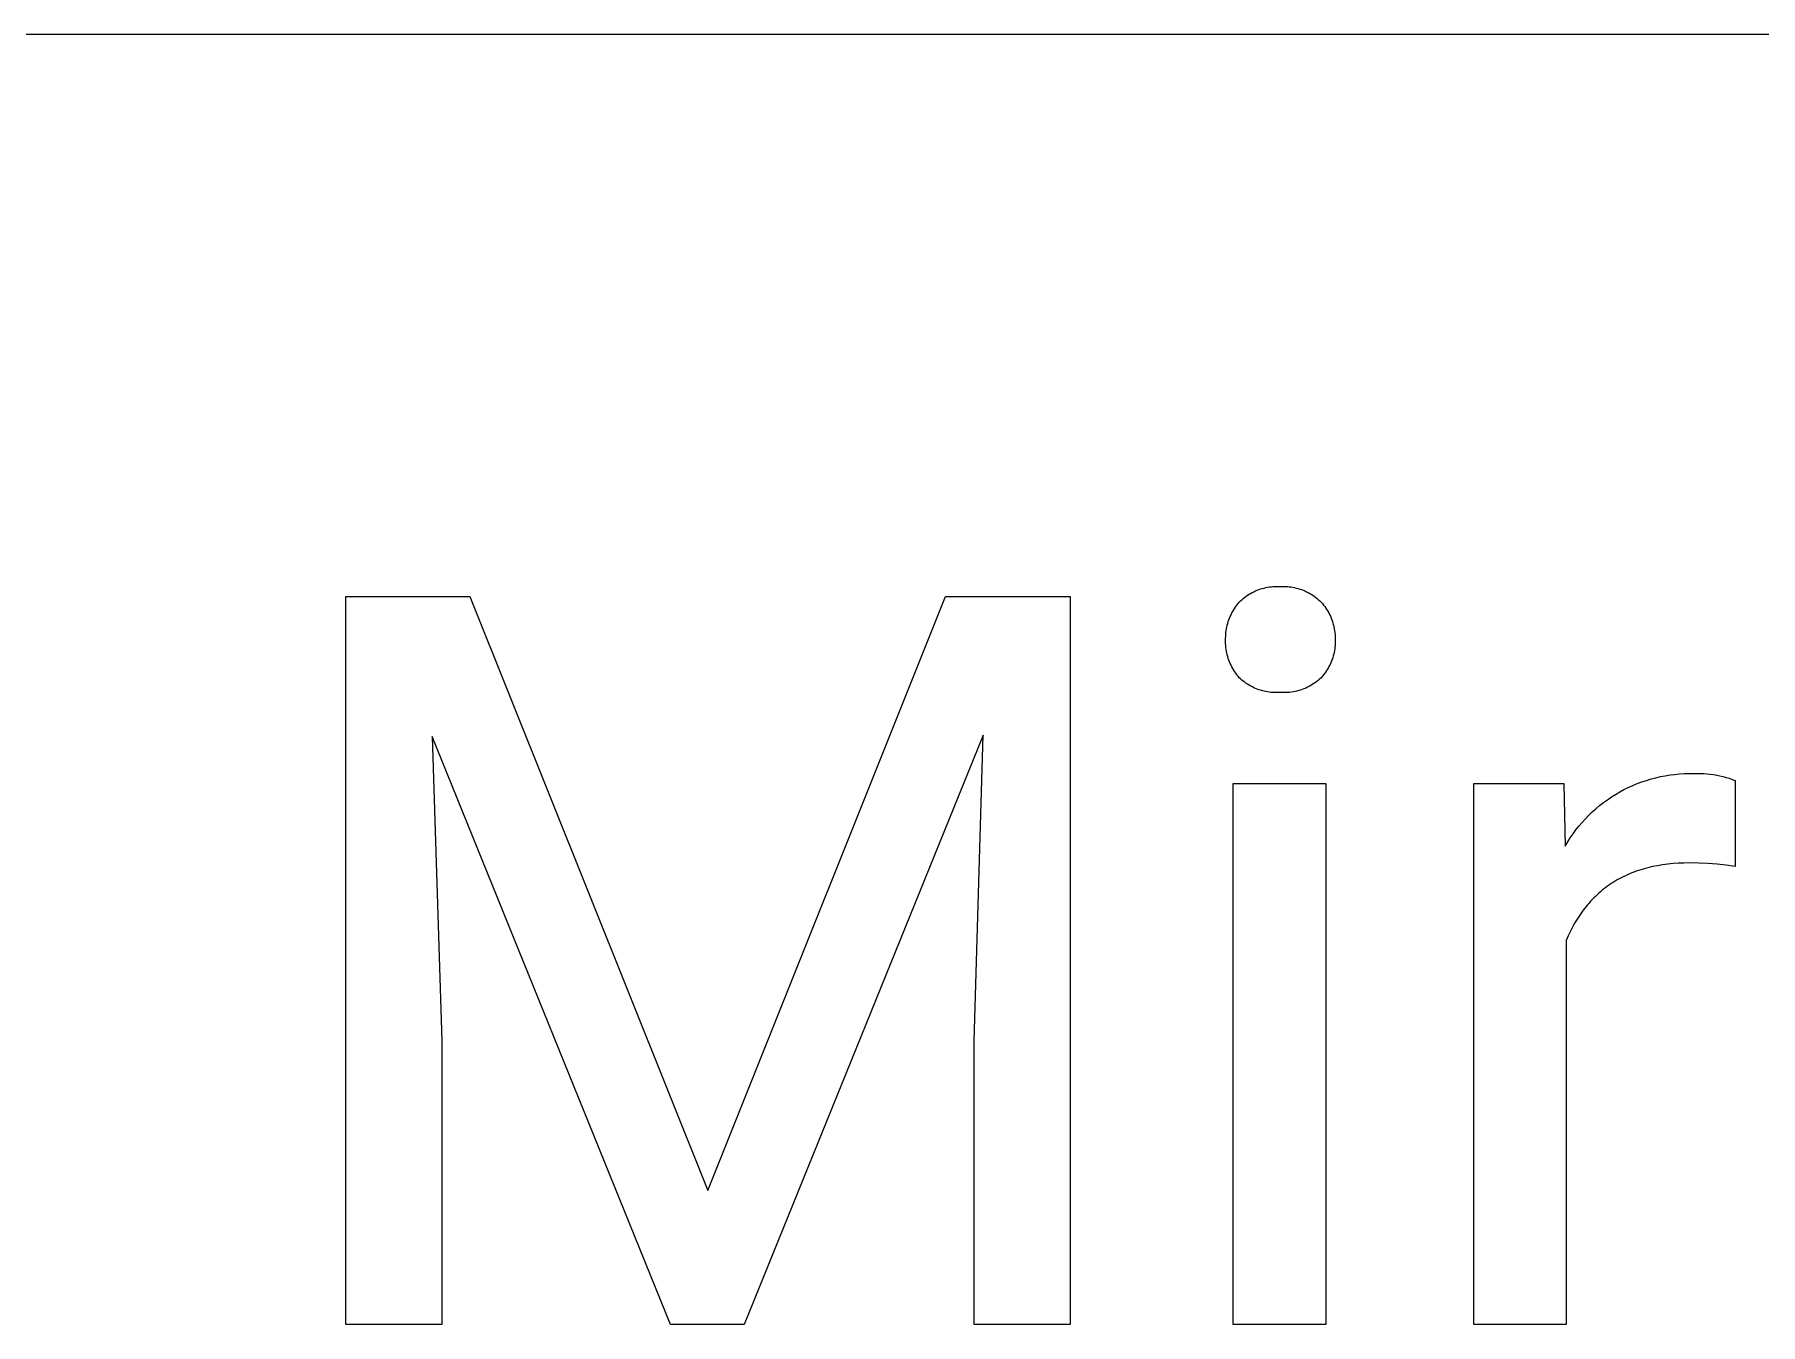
# Model space of a CAD drawing. Header units: millimetres. Extents: x 1287 to 5317, y -239 to 2577.
# Drawn here: x 4218.2 to 4308.7, y 143.8 to 211.4 of the extents above; entities that cross this region are included whole.
import ezdxf

# ---------------------------------------------------------------- set-up
doc = ezdxf.new("R2010")
doc.units = ezdxf.units.MM
doc.header["$MEASUREMENT"] = 0
doc.layers.add('Domyślny', color=7, linetype='Continuous', true_color=0x000000)

msp = doc.modelspace()

# ---------------------------------------------------------------- linework, layer by layer
at = {"layer": 'Domyślny', "color": 18, "lineweight": 15, "true_color": 0x000000}
for p, q in [((5313.204, 211.411), (3793.967, 211.411)), ((4234.542, 143.767), (4234.542, 181.936)), ((4234.542, 181.936), (4241.038, 181.936)), ((4241.038, 181.936), (4253.519, 150.8)), ((4253.519, 150.8), (4265.987, 181.936)), ((4265.987, 181.936), (4272.522, 181.936)), ((4272.522, 181.936), (4272.522, 143.767)), ((4281.589, 181.836), (4281.664, 181.896)), ((4281.664, 181.896), (4281.74, 181.952)), ((4281.74, 181.952), (4281.818, 182.006)), ((4281.818, 182.006), (4281.897, 182.057)), ((4281.897, 182.057), (4281.979, 182.106)), ((4281.979, 182.106), (4282.062, 182.151)), ((4282.062, 182.151), (4282.147, 182.194)), ((4282.147, 182.194), (4282.233, 182.234)), ((4282.233, 182.234), (4282.32, 182.27)), ((4282.32, 182.27), (4282.409, 182.304)), ((4282.409, 182.304), (4282.498, 182.335)), ((4282.498, 182.335), (4282.589, 182.363)), ((4282.589, 182.363), (4282.681, 182.387)), ((4282.681, 182.387), (4282.773, 182.408)), ((4282.773, 182.408), (4282.866, 182.426)), ((4282.866, 182.426), (4282.96, 182.441)), ((4282.96, 182.441), (4283.054, 182.453)), ((4283.054, 182.453), (4283.148, 182.462)), ((4283.148, 182.462), (4283.243, 182.467)), ((4283.243, 182.467), (4283.338, 182.469)), ((4283.338, 182.469), (4283.433, 182.468)), ((4283.433, 182.468), (4283.527, 182.463)), ((4283.527, 182.463), (4283.622, 182.467)), ((4283.622, 182.467), (4283.717, 182.468)), ((4283.717, 182.468), (4283.811, 182.466)), ((4283.811, 182.466), (4283.906, 182.461)), ((4283.906, 182.461), (4284, 182.452)), ((4284, 182.452), (4284.094, 182.44)), ((4284.094, 182.44), (4284.188, 182.425)), ((4284.188, 182.425), (4284.281, 182.407)), ((4284.281, 182.407), (4284.373, 182.385)), ((4284.373, 182.385), (4284.465, 182.361)), ((4284.465, 182.361), (4284.555, 182.333)), ((4284.555, 182.333), (4284.645, 182.302)), ((4284.645, 182.302), (4284.734, 182.269)), ((4284.734, 182.269), (4284.821, 182.232)), ((4284.821, 182.232), (4284.907, 182.192)), ((4284.907, 182.192), (4284.992, 182.15)), ((4284.992, 182.15), (4285.075, 182.104)), ((4285.075, 182.104), (4285.156, 182.056)), ((4285.156, 182.056), (4285.236, 182.005)), ((4285.236, 182.005), (4285.314, 181.951)), ((4285.314, 181.951), (4285.39, 181.895)), ((4285.39, 181.895), (4285.464, 181.836)), ((4280.912, 180.9), (4280.952, 180.989)), ((4280.952, 180.989), (4280.996, 181.077)), ((4280.996, 181.077), (4281.042, 181.163)), ((4281.042, 181.163), (4281.092, 181.248)), ((4281.092, 181.248), (4281.144, 181.331)), ((4281.144, 181.331), (4281.199, 181.412)), ((4281.199, 181.412), (4281.257, 181.492)), ((4281.257, 181.492), (4281.317, 181.569)), ((4281.317, 181.569), (4281.38, 181.644)), ((4281.38, 181.644), (4281.448, 181.711)), ((4281.448, 181.711), (4281.517, 181.775)), ((4281.517, 181.775), (4281.589, 181.836)), ((4285.464, 181.836), (4285.537, 181.774)), ((4285.537, 181.774), (4285.607, 181.71)), ((4285.607, 181.71), (4285.674, 181.644)), ((4285.674, 181.644), (4285.739, 181.57)), ((4285.739, 181.57), (4285.801, 181.493)), ((4285.801, 181.493), (4285.861, 181.414)), ((4285.861, 181.414), (4285.917, 181.334)), ((4285.917, 181.334), (4285.971, 181.251)), ((4285.971, 181.251), (4286.022, 181.167)), ((4286.022, 181.167), (4286.07, 181.081)), ((4286.07, 181.081), (4286.115, 180.993)), ((4286.115, 180.993), (4286.157, 180.904)), ((4280.685, 180.05), (4280.698, 180.147)), ((4280.698, 180.147), (4280.713, 180.244)), ((4280.713, 180.244), (4280.732, 180.34)), ((4280.732, 180.34), (4280.754, 180.436)), ((4280.754, 180.436), (4280.779, 180.531)), ((4280.779, 180.531), (4280.808, 180.625)), ((4280.808, 180.625), (4280.839, 180.717)), ((4280.839, 180.717), (4280.874, 180.809)), ((4280.874, 180.809), (4280.912, 180.9)), ((4286.157, 180.904), (4286.196, 180.813)), ((4286.196, 180.813), (4286.232, 180.721)), ((4286.232, 180.721), (4286.265, 180.628)), ((4286.265, 180.628), (4286.295, 180.534)), ((4286.295, 180.534), (4286.321, 180.439)), ((4286.321, 180.439), (4286.344, 180.343)), ((4286.344, 180.343), (4286.364, 180.247)), ((4286.364, 180.247), (4286.38, 180.15)), ((4286.38, 180.15), (4286.394, 180.052)), ((4280.667, 179.56), (4280.669, 179.658)), ((4280.669, 179.463), (4280.667, 179.56)), ((4280.668, 179.756), (4280.67, 179.854)), ((4280.669, 179.658), (4280.668, 179.756)), ((4280.675, 179.365), (4280.669, 179.463)), ((4280.67, 179.854), (4280.676, 179.952)), ((4280.683, 179.268), (4280.675, 179.365)), ((4280.676, 179.952), (4280.685, 180.05)), ((4280.695, 179.171), (4280.683, 179.268)), ((4280.711, 179.075), (4280.695, 179.171)), ((4286.386, 179.19), (4286.371, 179.097)), ((4286.398, 179.283), (4286.386, 179.19)), ((4286.394, 180.052), (4286.403, 179.954)), ((4286.406, 179.377), (4286.398, 179.283)), ((4286.403, 179.954), (4286.41, 179.855)), ((4286.411, 179.47), (4286.406, 179.377)), ((4286.41, 179.855), (4286.413, 179.757)), ((4286.414, 179.564), (4286.411, 179.47)), ((4286.413, 179.757), (4286.413, 179.658)), ((4286.413, 179.658), (4286.414, 179.564)), ((4280.729, 178.979), (4280.711, 179.075)), ((4280.751, 178.884), (4280.729, 178.979)), ((4280.776, 178.79), (4280.751, 178.884)), ((4280.805, 178.696), (4280.776, 178.79)), ((4280.836, 178.604), (4280.805, 178.696)), ((4280.871, 178.513), (4280.836, 178.604)), ((4280.909, 178.423), (4280.871, 178.513)), ((4280.949, 178.334), (4280.909, 178.423)), ((4280.993, 178.247), (4280.949, 178.334)), ((4286.103, 178.299), (4286.058, 178.217)), ((4286.144, 178.384), (4286.103, 178.299)), ((4286.183, 178.469), (4286.144, 178.384)), ((4286.219, 178.556), (4286.183, 178.469)), ((4286.252, 178.644), (4286.219, 178.556)), ((4286.282, 178.733), (4286.252, 178.644)), ((4286.309, 178.823), (4286.282, 178.733)), ((4286.333, 178.914), (4286.309, 178.823)), ((4286.353, 179.005), (4286.333, 178.914)), ((4286.371, 179.097), (4286.353, 179.005)), ((4281.04, 178.161), (4280.993, 178.247)), ((4281.09, 178.077), (4281.04, 178.161)), ((4281.142, 177.995), (4281.09, 178.077)), ((4281.198, 177.914), (4281.142, 177.995)), ((4281.256, 177.836), (4281.198, 177.914)), ((4281.317, 177.76), (4281.256, 177.836)), ((4281.38, 177.685), (4281.317, 177.76)), ((4281.449, 177.621), (4281.38, 177.685)), ((4281.519, 177.559), (4281.449, 177.621)), ((4281.592, 177.499), (4281.519, 177.559)), ((4281.667, 177.442), (4281.592, 177.499)), ((4281.744, 177.388), (4281.667, 177.442)), ((4281.822, 177.336), (4281.744, 177.388)), ((4285.294, 177.378), (4285.211, 177.325)), ((4285.374, 177.434), (4285.294, 177.378)), ((4285.452, 177.493), (4285.374, 177.434)), ((4285.529, 177.554), (4285.452, 177.493)), ((4285.603, 177.619), (4285.529, 177.554)), ((4285.674, 177.685), (4285.603, 177.619)), ((4285.737, 177.755), (4285.674, 177.685)), ((4285.797, 177.828), (4285.737, 177.755)), ((4285.854, 177.902), (4285.797, 177.828)), ((4285.909, 177.978), (4285.854, 177.902)), ((4285.962, 178.056), (4285.909, 177.978)), ((4286.011, 178.135), (4285.962, 178.056)), ((4286.058, 178.217), (4286.011, 178.135)), ((4281.903, 177.287), (4281.822, 177.336)), ((4281.985, 177.24), (4281.903, 177.287)), ((4282.068, 177.197), (4281.985, 177.24)), ((4282.153, 177.156), (4282.068, 177.197)), ((4282.239, 177.118), (4282.153, 177.156)), ((4282.326, 177.083), (4282.239, 177.118)), ((4282.415, 177.051), (4282.326, 177.083)), ((4282.504, 177.022), (4282.415, 177.051)), ((4282.595, 176.995), (4282.504, 177.022)), ((4282.686, 176.973), (4282.595, 176.995)), ((4282.778, 176.953), (4282.686, 176.973)), ((4282.87, 176.936), (4282.778, 176.953)), ((4282.964, 176.922), (4282.87, 176.936)), ((4283.057, 176.912), (4282.964, 176.922)), ((4283.151, 176.904), (4283.057, 176.912)), ((4283.245, 176.9), (4283.151, 176.904)), ((4283.339, 176.899), (4283.245, 176.9)), ((4283.433, 176.901), (4283.339, 176.899)), ((4283.527, 176.907), (4283.433, 176.901)), ((4283.625, 176.902), (4283.527, 176.907)), ((4283.723, 176.9), (4283.625, 176.902)), ((4283.821, 176.901), (4283.723, 176.9)), ((4283.919, 176.906), (4283.821, 176.901)), ((4284.017, 176.915), (4283.919, 176.906)), ((4284.114, 176.927), (4284.017, 176.915)), ((4284.211, 176.942), (4284.114, 176.927)), ((4284.307, 176.961), (4284.211, 176.942)), ((4284.402, 176.982), (4284.307, 176.961)), ((4284.497, 177.008), (4284.402, 176.982)), ((4284.591, 177.036), (4284.497, 177.008)), ((4284.684, 177.068), (4284.591, 177.036)), ((4284.775, 177.103), (4284.684, 177.068)), ((4284.865, 177.141), (4284.775, 177.103)), ((4284.954, 177.182), (4284.865, 177.141)), ((4285.042, 177.227), (4284.954, 177.182)), ((4285.127, 177.274), (4285.042, 177.227)), ((4285.211, 177.325), (4285.127, 177.274)), ((4267.959, 174.675), (4255.425, 143.767)), ((4267.49, 158.637), (4267.959, 174.675)), ((4251.573, 143.767), (4239.078, 174.594)), ((4239.078, 174.594), (4239.575, 158.637)), ((4281.071, 143.771), (4281.071, 172.129)), ((4281.071, 172.129), (4285.916, 172.129)), ((4285.916, 172.129), (4285.916, 143.771)), ((4293.679, 143.773), (4293.679, 172.13)), ((4293.679, 172.13), (4298.389, 172.13)), ((4298.389, 172.13), (4298.47, 168.856)), ((4301.549, 171.814), (4301.777, 171.927)), ((4301.777, 171.927), (4302.009, 172.033)), ((4302.009, 172.033), (4302.244, 172.13)), ((4302.244, 172.13), (4302.483, 172.22)), ((4302.483, 172.22), (4302.724, 172.301)), ((4302.724, 172.301), (4302.968, 172.374)), ((4302.968, 172.374), (4303.214, 172.439)), ((4303.214, 172.439), (4303.462, 172.496)), ((4303.462, 172.496), (4303.712, 172.544)), ((4303.712, 172.544), (4303.964, 172.584)), ((4303.964, 172.584), (4304.217, 172.615)), ((4304.217, 172.615), (4304.47, 172.638)), ((4304.47, 172.638), (4304.724, 172.652)), ((4304.724, 172.652), (4304.979, 172.657)), ((4304.979, 172.657), (4305.234, 172.654)), ((4305.234, 172.654), (4305.402, 172.66)), ((4305.402, 172.66), (4305.571, 172.66)), ((4305.571, 172.66), (4305.74, 172.654)), ((4305.74, 172.654), (4305.908, 172.643)), ((4305.908, 172.643), (4306.076, 172.626)), ((4306.076, 172.626), (4306.244, 172.604)), ((4306.244, 172.604), (4306.41, 172.575)), ((4306.41, 172.575), (4306.576, 172.542)), ((4306.576, 172.542), (4306.74, 172.503)), ((4306.74, 172.503), (4306.903, 172.458)), ((4306.903, 172.458), (4307.064, 172.408)), ((4307.064, 172.408), (4307.223, 172.352)), ((4307.223, 172.352), (4307.381, 172.292)), ((4307.381, 172.292), (4307.381, 167.782)), ((4300.273, 170.979), (4300.473, 171.136)), ((4300.473, 171.136), (4300.679, 171.286)), ((4300.679, 171.286), (4300.89, 171.429)), ((4300.89, 171.429), (4301.105, 171.565)), ((4301.105, 171.565), (4301.325, 171.693)), ((4301.325, 171.693), (4301.549, 171.814)), ((4299.355, 170.098), (4299.527, 170.286)), ((4299.527, 170.286), (4299.704, 170.469)), ((4299.704, 170.469), (4299.888, 170.645)), ((4299.888, 170.645), (4300.077, 170.815)), ((4300.077, 170.815), (4300.273, 170.979)), ((4298.6, 169.075), (4298.737, 169.289)), ((4298.737, 169.289), (4298.881, 169.499)), ((4298.881, 169.499), (4299.032, 169.704)), ((4299.032, 169.704), (4299.191, 169.904)), ((4299.191, 169.904), (4299.355, 170.098)), ((4298.47, 168.856), (4298.6, 169.075)), ((4301.845, 167.398), (4301.732, 167.35)), ((4301.959, 167.445), (4301.845, 167.398)), ((4302.074, 167.49), (4301.959, 167.445)), ((4302.191, 167.532), (4302.074, 167.49)), ((4302.309, 167.573), (4302.191, 167.532)), ((4302.429, 167.612), (4302.309, 167.573)), ((4302.551, 167.648), (4302.429, 167.612)), ((4302.674, 167.683), (4302.551, 167.648)), ((4302.798, 167.716), (4302.674, 167.683)), ((4302.924, 167.747), (4302.798, 167.716)), ((4303.051, 167.776), (4302.924, 167.747)), ((4303.311, 167.827), (4303.051, 167.776)), ((4303.576, 167.871), (4303.311, 167.827)), ((4303.847, 167.907), (4303.576, 167.871)), ((4304.124, 167.934), (4303.847, 167.907)), ((4304.408, 167.954), (4304.124, 167.934)), ((4304.697, 167.966), (4304.408, 167.954)), ((4304.992, 167.97), (4304.697, 167.966)), ((4305.472, 167.964), (4304.992, 167.97)), ((4305.951, 167.942), (4305.472, 167.964)), ((4306.429, 167.904), (4305.951, 167.942)), ((4306.906, 167.851), (4306.429, 167.904)), ((4307.381, 167.782), (4306.906, 167.851)), ((4300.408, 166.537), (4300.317, 166.46)), ((4300.501, 166.611), (4300.408, 166.537)), ((4300.595, 166.683), (4300.501, 166.611)), ((4300.691, 166.754), (4300.595, 166.683)), ((4300.788, 166.822), (4300.691, 166.754)), ((4300.887, 166.889), (4300.788, 166.822)), ((4300.988, 166.953), (4300.887, 166.889)), ((4301.09, 167.016), (4300.988, 166.953)), ((4301.193, 167.077), (4301.09, 167.016)), ((4301.298, 167.135), (4301.193, 167.077)), ((4301.404, 167.192), (4301.298, 167.135)), ((4301.512, 167.246), (4301.404, 167.192)), ((4301.622, 167.299), (4301.512, 167.246)), ((4301.732, 167.35), (4301.622, 167.299)), ((4299.486, 165.586), (4299.411, 165.488)), ((4299.562, 165.683), (4299.486, 165.586)), ((4299.64, 165.777), (4299.562, 165.683)), ((4299.719, 165.869), (4299.64, 165.777)), ((4299.8, 165.96), (4299.719, 165.869)), ((4299.883, 166.048), (4299.8, 165.96)), ((4299.966, 166.134), (4299.883, 166.048)), ((4300.052, 166.219), (4299.966, 166.134)), ((4300.139, 166.301), (4300.052, 166.219)), ((4300.227, 166.382), (4300.139, 166.301)), ((4300.317, 166.46), (4300.227, 166.382)), ((4298.93, 164.745), (4298.868, 164.63)), ((4298.995, 164.857), (4298.93, 164.745)), ((4299.06, 164.967), (4298.995, 164.857)), ((4299.127, 165.075), (4299.06, 164.967)), ((4299.196, 165.181), (4299.127, 165.075)), ((4299.266, 165.286), (4299.196, 165.181)), ((4299.338, 165.388), (4299.266, 165.286)), ((4299.411, 165.488), (4299.338, 165.388)), ((4298.632, 164.154), (4298.523, 163.904)), ((4298.523, 163.904), (4298.523, 143.773)), ((4298.747, 164.396), (4298.632, 164.154)), ((4298.868, 164.63), (4298.747, 164.396)), ((4239.575, 158.637), (4239.575, 143.767)), ((4267.49, 143.767), (4267.49, 158.637)), ((4239.575, 143.767), (4234.542, 143.767)), ((4255.425, 143.767), (4251.573, 143.767)), ((4272.522, 143.767), (4267.49, 143.767)), ((4285.916, 143.771), (4281.071, 143.771)), ((4298.523, 143.773), (4293.679, 143.773))]:
    msp.add_line(p, q, dxfattribs=at)

doc.saveas('drawing.dxf')
